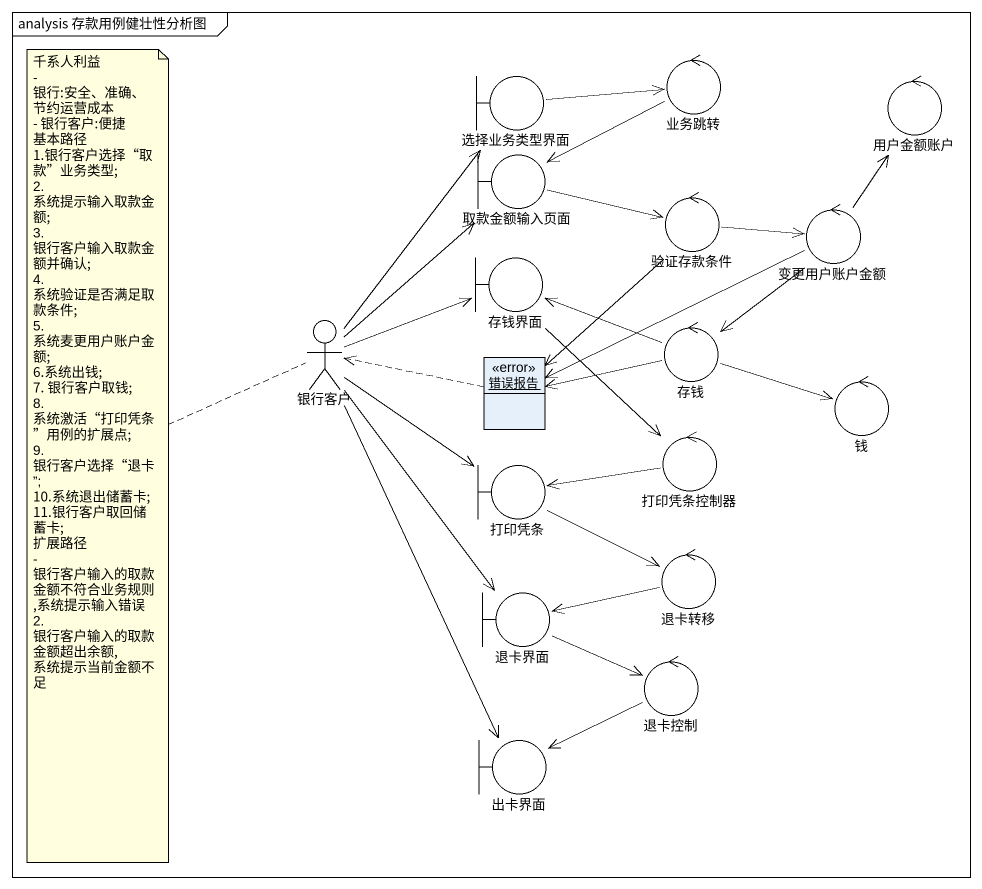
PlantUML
@startuml
mainframe analysis 存款用例健壮性分析图
allowmixing
hide circle
hide empty members
boundary 选择业务类型界面
control 业务跳转
control 用户金额账户
boundary 取款金额输入页面
control 验证存款条件
control 变更用户账户金额
boundary 存钱界面
actor 银行客户
object 错误报告 <<error>>
control 存钱
control 钱
boundary 打印凭条
control 打印凭条控制器
control 退卡转移
boundary 退卡界面
control 退卡控制
boundary 出卡界面
选择业务类型界面 -right-> 业务跳转
业务跳转 -left-> 取款金额输入页面
取款金额输入页面 -right-> 验证存款条件
验证存款条件 -right-> 变更用户账户金额
验证存款条件 --> 错误报告
变更用户账户金额 -up-> 用户金额账户
变更用户账户金额 -left-> 错误报告
变更用户账户金额 --> 存钱
存钱界面 --> 打印凭条控制器
银行客户 -up-> 选择业务类型界面
银行客户 -up-> 取款金额输入页面
银行客户 -right-> 存钱界面
银行客户 --> 打印凭条
银行客户 --> 退卡界面
银行客户 --> 出卡界面
错误报告 .left.> 银行客户
存钱 -left-> 存钱界面
存钱 -left-> 错误报告
存钱 -right-> 钱
打印凭条 -right-> 退卡转移
打印凭条控制器 -left-> 打印凭条
退卡转移 -left-> 退卡界面
退卡界面 -right-> 退卡控制
退卡控制 -left-> 出卡界面
note left of 银行客户
  千系人利益
  - 银行:安全、准确、节约运营成本
  - 银行客户:便捷
  基本路径
  1.银行客户选择“取款”业务类型;
  2. 系统提示输入取款金额;
  3. 银行客户输入取款金额并确认;
  4. 系统验证是否满足取款条件;
  5. 系统麦更用户账户金额;
  6.系统出钱;
  7. 银行客户取钱;
  8. 系统激活“打印凭条”用例的扩展点;
  9. 银行客户选择“退卡”;
  10.系统退出储蓄卡;
  11.银行客户取回储蓄卡;
  扩展路径
  - 银行客户输入的取款金额不符合业务规则,系统提示输入错误
  2. 银行客户输入的取款金额超出余额,系统提示当前金额不足
end note
@enduml
